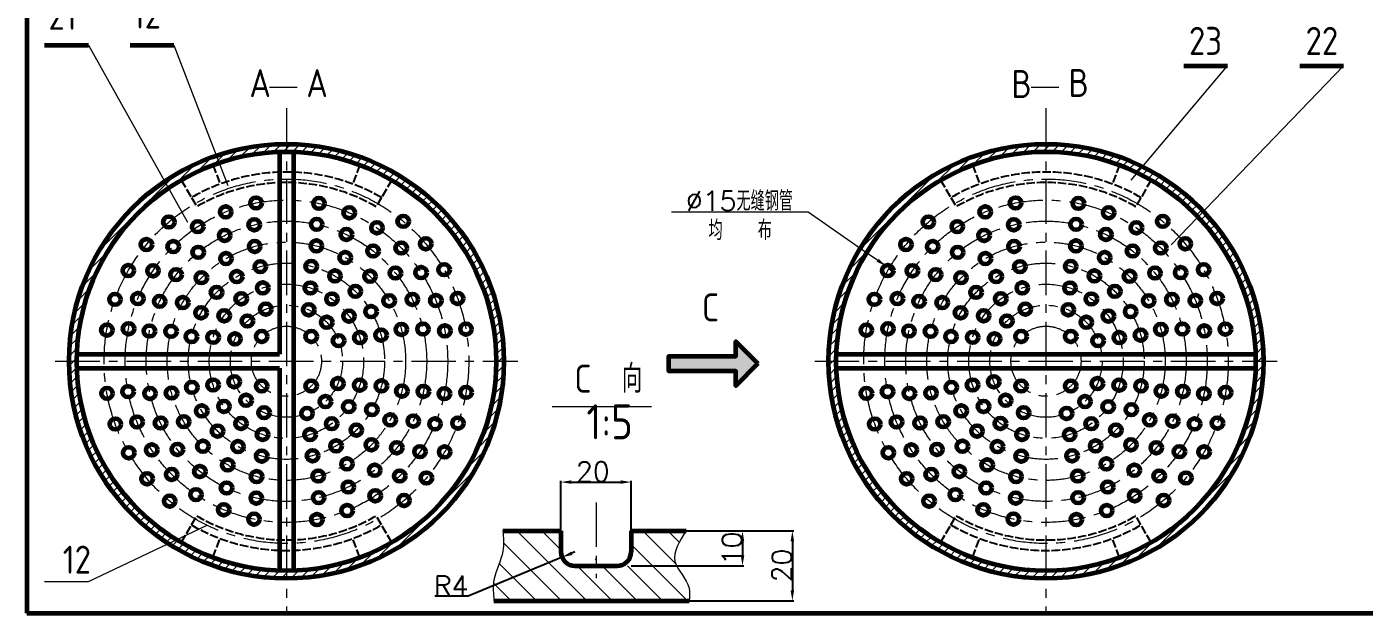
# Paper-space layout '冷却器装配图' of a CAD drawing. Header units: millimetres. Extents: x 19 to 3256, y 21 to 3253.
# Drawn here: x 19 to 1926, y 21 to 859 of the extents above; entities that cross this region are included whole.
import ezdxf

# ---------------------------------------------------------------- set-up
doc = ezdxf.new("R2010")
doc.units = ezdxf.units.MM
doc.header["$PDMODE"] = 35
doc.header["$PDSIZE"] = -0.5
doc.linetypes.add('ACAD_ISO02W100', pattern=[15, 12, -3])
doc.linetypes.add('CENTERX2', pattern=[101.6, 63.5, -12.7, 12.7, -12.7])
for name, color, linetype, lineweight in [('fuzhuxian2', 20, 'Continuous', 25), ('中心线．点画线', 6, 'CENTERX2', 20), ('粗实线', 250, 'Continuous', 60), ('细实线０.18', 5, 'Continuous', 18), ('虚小', 233, 'ACAD_ISO02W100', 25)]:
    doc.layers.add(name, color=color, linetype=linetype, lineweight=lineweight)
doc.styles.get("Standard").update_dxf_attribs({"font": 'txt', "bigfont": 'gbcbig.shx'})
doc.styles.add('国标文字-5', font='gbenor.shx', dxfattribs={"height": 5, "bigfont": 'gbcbig.shx'})
doc.dimstyles.new('圆引出', dxfattribs={"dimtxt": 28, "dimasz": 15, "dimexe": 2, "dimexo": 0, "dimgap": 1, "dimtad": 1, "dimtoh": 1, "dimdec": 0, "dimtxsty": 'Standard', "dimcen": 2.5, "dimadec": 0, "dimazin": 0, "dimtfac": 1, "dimtdec": 0, "dimtofl": 0, "dimtmove": 0, "dimatfit": 2, "dimfxl": 1, "dimarcsym": 0})

# ---------------------------------------------------------------- blocks, each defined once
blk = doc.blocks.new('*U50')
h = blk.add_hatch(color=0)
h.set_gradient(color1=(0, 0, 255), rotation=180, tint=1)
h.paths.add_polyline_path([(0, 0), (-6.35, -6.35), (-6.35, -2.159), (-25.4, -2.159), (-25.4, 2.159), (-6.35, 2.159), (-6.35, 6.35)])
at = {"color": 0, "linetype": 'Continuous'}
blk.add_lwpolyline([(0, 0), (-6.35, -6.35), (-6.35, -2.159), (-25.4, -2.159), (-25.4, 2.159), (-6.35, 2.159), (-6.35, 6.35)], close=True, dxfattribs=at)
blk = doc.blocks.new('*D60')
at = {"layer": 'Defpoints', "color": 0}
for p in [(880.7, 209.5), (780.7, 139.9), (880.7, 139.9)]:
    blk.add_point(p, dxfattribs=at)
at = {"layer": '细实线０.18', "color": 0, "lineweight": -2}
for p, q in [((780.7, 139.9), (780.7, 211.5)), ((880.7, 139.9), (880.7, 211.5)), ((795.7, 209.5), (865.7, 209.5))]:
    blk.add_line(p, q, dxfattribs=at)
at = {"layer": '细实线０.18', "color": 0}
for points in [[(795.7, 212), (795.7, 207), (780.7, 209.5)], [(865.7, 212), (865.7, 207), (880.7, 209.5)]]:
    blk.add_solid(points, dxfattribs=at)
at = {"layer": '细实线０.18', "color": 0, "insert": (826.2, 224.5), "char_height": 28, "attachment_point": 5}
blk.add_mtext('20', dxfattribs=at)
blk = doc.blocks.new('*D61')
at = {"layer": 'Defpoints', "color": 0}
for p in [(880.7, 139.9), (880.7, 89.9), (1039.6, 89.9)]:
    blk.add_point(p, dxfattribs=at)
at = {"layer": '细实线０.18', "color": 0, "lineweight": -2}
for p, q in [((880.7, 139.9), (1041.6, 139.9)), ((1039.6, 124.9), (1039.6, 104.9)), ((880.7, 89.9), (1041.6, 89.9))]:
    blk.add_line(p, q, dxfattribs=at)
at = {"layer": '细实线０.18', "color": 0}
for points in [[(1037.1, 124.9), (1042.1, 124.9), (1039.6, 139.9)], [(1037.1, 104.9), (1042.1, 104.9), (1039.6, 89.9)]]:
    blk.add_solid(points, dxfattribs=at)
at = {"layer": '细实线０.18', "color": 0, "insert": (1024.6, 114.9), "char_height": 28, "attachment_point": 5, "rotation": 90}
blk.add_mtext('10', dxfattribs=at)
blk = doc.blocks.new('*D62')
at = {"layer": 'Defpoints', "color": 0}
for p in [(782.2, 102.2), (800.7, 109.9)]:
    blk.add_point(p, dxfattribs=at)
at = {"layer": '细实线０.18', "color": 0, "lineweight": -2}
for p, q in [((782.2, 102.2), (648.4, 46.6)), ((800.7, 109.9), (796.1, 107.9)), ((648.4, 46.6), (600.7, 46.6))]:
    blk.add_line(p, q, dxfattribs=at)
at = {"layer": '细实线０.18', "color": 0}
blk.add_solid([(795.1, 110.2), (797, 105.6), (782.2, 102.2)], dxfattribs=at)
at = {"layer": '细实线０.18', "color": 0, "insert": (624.1, 61.6), "char_height": 28, "attachment_point": 5}
blk.add_mtext('R4', dxfattribs=at)
blk = doc.blocks.new('*D63')
at = {"layer": 'Defpoints', "color": 0}
for p in [(959.2, 139.9), (961.3, 39.9), (1110.7, 39.9)]:
    blk.add_point(p, dxfattribs=at)
at = {"layer": '细实线０.18', "color": 0, "lineweight": -2}
for p, q in [((959.2, 139.9), (1112.7, 139.9)), ((1110.7, 124.9), (1110.7, 54.9)), ((961.3, 39.9), (1112.7, 39.9))]:
    blk.add_line(p, q, dxfattribs=at)
at = {"layer": '细实线０.18', "color": 0}
for points in [[(1108.2, 124.9), (1113.2, 124.9), (1110.7, 139.9)], [(1108.2, 54.9), (1113.2, 54.9), (1110.7, 39.9)]]:
    blk.add_solid(points, dxfattribs=at)
at = {"layer": '细实线０.18', "color": 0, "insert": (1095.7, 90.5), "char_height": 28, "attachment_point": 5, "rotation": 90}
blk.add_mtext('20', dxfattribs=at)

psp = doc.layouts.new('冷却器装配图')

# ---------------------------------------------------------------- hatches: boundary and pattern name
at = {"layer": '细实线０.18'}
h = psp.add_hatch(dxfattribs=at)
h.set_pattern_fill('ANSI31', color=256, scale=3, style=0)
h.paths.add_polyline_path([(79.2, 381.9), (90.2, 381.9, -0.248026), (220.8, 629), (215.4, 638.6, 0.248854)])
h.paths.add_polyline_path([(215.4, 638.6), (220.8, 629, -0.067762), (293, 665), (289.1, 675.3, 0.066638)])
h.paths.add_polyline_path([(289.1, 675.3), (293, 665, -0.082105), (389.2, 680.9), (389.2, 691.9, 0.082446)])
h.paths.add_polyline_path([(688.2, 381.9), (699.2, 381.9, 0.414214), (389.2, 691.9), (389.2, 680.9, -0.414214)])
h.paths.add_polyline_path([(699.2, 381.9), (688.2, 381.9, -0.414214), (389.2, 82.9), (389.2, 71.9, 0.414214)])
h.paths.add_polyline_path([(90.2, 381.9), (79.2, 381.9, 0.414214), (389.2, 71.9), (389.2, 82.9, -0.414214)])
h = psp.add_hatch(dxfattribs=at)
h.set_pattern_fill('ANSI31', color=256, scale=3, style=0)
h.set_pattern_definition([(45, (1083.126, -2e-13), (-6.73519, 6.73519), [])])
h.paths.add_polyline_path([(1304, 629), (1298.6, 638.6, 0.248854), (1162.4, 381.9), (1173.4, 381.9, -0.248026)])
h.paths.add_polyline_path([(1376.1, 665), (1372.2, 675.3, 0.066638), (1298.6, 638.6), (1304, 629, -0.067762)])
h.paths.add_polyline_path([(1472.4, 680.9), (1472.4, 691.9, 0.082446), (1372.2, 675.3), (1376.1, 665, -0.082105)])
h.paths.add_polyline_path([(1472.4, 691.9), (1472.4, 680.9, -0.414214), (1771.4, 381.9), (1782.4, 381.9, 0.414214)])
h.paths.add_polyline_path([(1782.4, 381.9), (1771.4, 381.9, -0.414214), (1472.4, 82.9), (1472.4, 71.9, 0.414214)])
h.paths.add_polyline_path([(1173.4, 381.9), (1162.4, 381.9, 0.414214), (1472.4, 71.9), (1472.4, 82.9, -0.414214)])

# ---------------------------------------------------------------- linework, layer by layer
at = {"layer": 'fuzhuxian2'}
for p in [(1627.4, 22.4), (1637.4, 22.4), (1647.4, 22.4)]:
    psp.add_point(p, dxfattribs=at)
at = {"layer": '中心线．点画线'}
for p, q in [((389.2, 743), (389.2, 20.9)), ((1472.4, 743), (1472.4, 20.9)), ((59.5, 381.9), (719, 381.9)), ((1142.6, 381.9), (1802.1, 381.9)), ((830.7, 180.4), (830.7, 72.3))]:
    psp.add_line(p, q, dxfattribs=at)
for centre, radius in [((389.2, 381.9), 260), ((1472.4, 381.9), 260), ((389.2, 381.9), 230), ((1472.4, 381.9), 230), ((389.2, 381.9), 200), ((1472.4, 381.9), 200), ((389.2, 381.9), 170), ((1472.4, 381.9), 170), ((389.2, 381.9), 140), ((1472.4, 381.9), 140), ((389.2, 381.9), 110), ((1472.4, 381.9), 110), ((389.2, 381.9), 80), ((1472.4, 381.9), 80), ((389.2, 381.9), 50), ((1472.4, 381.9), 50)]:
    psp.add_circle(centre, radius, dxfattribs=at)
at = {"layer": '粗实线'}
for p, q in [((18.8, 2273.8), (18.8, 22.4)), ((44.3, 832.8), (106.7, 832.8)), ((166.3, 832.8), (228.7, 832.8)), ((1668.8, 803.3), (1731.1, 803.3)), ((1834.2, 803.3), (1896.6, 803.3)), ((379.2, 680.8), (379.2, 391.9)), ((399.2, 680.8), (399.2, 83.1)), ((90.4, 391.9), (379.2, 391.9)), ((1173.5, 391.9), (1771.2, 391.9)), ((90.4, 371.9), (379.2, 371.9)), ((379.2, 371.9), (379.2, 83.1)), ((1173.5, 371.9), (1771.2, 371.9)), ((697.8, 139.9), (780.7, 139.9)), ((780.7, 139.9), (780.7, 109.9)), ((880.7, 139.9), (959.2, 139.9)), ((880.7, 139.9), (880.7, 109.9)), ((800.7, 89.9), (860.7, 89.9)), ((685.1, 39.9), (963.4, 39.9)), ((18.8, 22.4), (3256, 22.4))]:
    psp.add_line(p, q, dxfattribs=at)
for centre, radius in [((389.2, 381.9), 310), ((1472.4, 381.9), 310), ((389.2, 381.9), 299), ((1472.4, 381.9), 299), ((345.9, 607.8), 8), ((435.6, 607.2), 8), ((1429, 607.8), 8), ((1518.7, 607.2), 8), ((302.6, 595), 8), ((478.7, 593.8), 8), ((1385.8, 595), 8), ((1561.8, 593.8), 8), ((221.5, 580.6), 8), ((262.7, 574), 8), ((343.3, 576.6), 8), ((432.3, 577.3), 8), ((518.3, 572.3), 8), ((555.8, 581.6), 8), ((1304.7, 580.6), 8), ((1345.9, 574), 8), ((1426.4, 576.6), 8), ((1515.4, 577.3), 8), ((1601.4, 572.3), 8), ((1638.9, 581.6), 8), ((189.6, 548.5), 8), ((227.7, 545.6), 8), ((301.1, 561.5), 8), ((343.9, 545.8), 8), ((431.9, 546.5), 8), ((474.7, 562.8), 8), ((587.9, 549.6), 8), ((1272.7, 548.5), 8), ((1310.8, 545.6), 8), ((1384.2, 561.5), 8), ((1427, 545.8), 8), ((1515, 546.5), 8), ((1557.8, 562.8), 8), ((1671.1, 549.6), 8), ((263.4, 537.4), 8), ((303, 528.5), 8), ((473, 529.9), 8), ((512.8, 539.2), 8), ((552.9, 543.5), 8), ((1346.5, 537.4), 8), ((1386.1, 528.5), 8), ((1556.1, 529.9), 8), ((1595.9, 539.2), 8), ((1636.1, 543.5), 8), ((163.7, 511.3), 8), ((198.9, 511), 8), ((352, 516.9), 8), ((424.5, 517.4), 8), ((544.7, 507.8), 8), ((581.3, 508.5), 8), ((614, 512.6), 8), ((1246.8, 511.3), 8), ((1282, 511), 8), ((1435.2, 516.9), 8), ((1507.6, 517.4), 8), ((1627.8, 507.8), 8), ((1664.4, 508.5), 8), ((1697.2, 512.6), 8), ((231.9, 505.5), 8), ((268, 501.1), 8), ((318.4, 502.7), 8), ((458.4, 503.7), 8), ((508.4, 503.2), 8), ((1315.1, 505.5), 8), ((1351.2, 501.1), 8), ((1401.5, 502.7), 8), ((1541.5, 503.7), 8), ((1591.6, 503.2), 8), ((144.7, 470.2), 8), ((177.3, 471.4), 8), ((289.5, 480.2), 8), ((324.7, 471.1), 8), ((355.4, 486.6), 8), ((423.4, 486.5), 8), ((454.1, 470.8), 8), ((487.5, 481.7), 8), ((568.8, 470.1), 8), ((633.3, 471.6), 8), ((1227.8, 470.2), 8), ((1260.5, 471.4), 8), ((1372.7, 480.2), 8), ((1407.9, 471.1), 8), ((1438.6, 486.6), 8), ((1506.6, 486.5), 8), ((1537.2, 470.8), 8), ((1570.6, 481.7), 8), ((1651.9, 470.1), 8), ((1716.4, 471.6), 8), ((208.4, 467.4), 8), ((241.3, 465.7), 8), ((267.5, 451.1), 8), ((359.8, 456.3), 8), ((421.1, 455.3), 8), ((510, 452.8), 8), ((535.7, 468.2), 8), ((602.3, 468.6), 8), ((1291.5, 467.4), 8), ((1324.4, 465.7), 8), ((1350.6, 451.1), 8), ((1443, 456.3), 8), ((1504.2, 455.3), 8), ((1593.1, 452.8), 8), ((1618.9, 468.2), 8), ((1685.4, 468.6), 8), ((300.4, 446.8), 8), ((333.6, 439.4), 8), ((446.7, 437.6), 8), ((478.4, 446.4), 8), ((1383.5, 446.8), 8), ((1416.7, 439.4), 8), ((1529.9, 437.6), 8), ((1561.5, 446.4), 8), ((133.1, 426.4), 8), ((164, 428.3), 8), ((193.9, 425), 8), ((224.7, 424.6), 8), ((253.8, 417.2), 8), ((284.7, 416.1), 8), ((315.8, 413.8), 8), ((353.9, 417.3), 8), ((424.6, 417.3), 8), ((493.9, 415.7), 8), ((524.2, 419.2), 8), ((553.1, 427.3), 8), ((583.9, 427.9), 8), ((615.1, 425.3), 8), ((645.2, 427.8), 8), ((1216.2, 426.4), 8), ((1247.1, 428.3), 8), ((1277, 425), 8), ((1307.8, 424.6), 8), ((1336.9, 417.2), 8), ((1367.8, 416.1), 8), ((1399, 413.8), 8), ((1437, 417.3), 8), ((1507.7, 417.3), 8), ((1577, 415.7), 8), ((1607.3, 419.2), 8), ((1636.2, 427.3), 8), ((1667, 427.9), 8), ((1698.2, 425.3), 8), ((1728.3, 427.8), 8), ((463.6, 411.3), 8), ((1546.8, 411.3), 8), ((133.3, 336.1), 8), ((163.4, 338.6), 8), ((194.6, 336), 8), ((225.4, 336.6), 8), ((254.3, 344.7), 8), ((284.6, 348.1), 8), ((314.8, 352.6), 8), ((353.9, 346.6), 8), ((424.6, 346.6), 8), ((462.6, 350.1), 8), ((493.8, 347.8), 8), ((524.7, 346.7), 8), ((553.8, 339.3), 8), ((584.6, 338.9), 8), ((614.5, 335.6), 8), ((645.4, 337.5), 8), ((1216.4, 336.1), 8), ((1246.5, 338.6), 8), ((1277.7, 336), 8), ((1308.5, 336.6), 8), ((1337.4, 344.7), 8), ((1367.7, 348.1), 8), ((1398, 352.6), 8), ((1437, 346.6), 8), ((1507.7, 346.6), 8), ((1545.8, 350.1), 8), ((1576.9, 347.8), 8), ((1607.9, 346.7), 8), ((1636.9, 339.3), 8), ((1667.7, 338.9), 8), ((1697.6, 335.6), 8), ((1728.5, 337.5), 8), ((300.1, 317.5), 8), ((331.7, 326.3), 8), ((444.9, 324.4), 8), ((478.1, 317.1), 8), ((1383.3, 317.5), 8), ((1414.9, 326.3), 8), ((1528, 324.4), 8), ((1561.2, 317.1), 8), ((268.5, 311.1), 8), ((357.4, 308.5), 8), ((418.6, 307.5), 8), ((511, 312.8), 8), ((537.2, 298.2), 8), ((1351.6, 311.1), 8), ((1440.5, 308.5), 8), ((1501.8, 307.5), 8), ((1594.1, 312.8), 8), ((1620.3, 298.2), 8), ((145.2, 292.3), 8), ((176.2, 295.3), 8), ((209.7, 293.8), 8), ((242.7, 295.7), 8), ((291, 282.2), 8), ((324.4, 293.1), 8), ((453.7, 292.8), 8), ((488.9, 283.7), 8), ((570.1, 296.5), 8), ((601.1, 292.5), 8), ((633.8, 293.7), 8), ((1228.3, 292.3), 8), ((1259.3, 295.3), 8), ((1292.8, 293.8), 8), ((1325.9, 295.7), 8), ((1374.1, 282.2), 8), ((1407.5, 293.1), 8), ((1536.9, 292.8), 8), ((1572.1, 283.7), 8), ((1653.2, 296.5), 8), ((1684.3, 292.5), 8), ((1716.9, 293.7), 8), ((270, 260.7), 8), ((320.1, 260.2), 8), ((355.1, 277.4), 8), ((423, 277.3), 8), ((460.1, 261.2), 8), ((510.4, 262.7), 8), ((1353.2, 260.7), 8), ((1403.2, 260.2), 8), ((1438.2, 277.4), 8), ((1506.2, 277.3), 8), ((1543.2, 261.2), 8), ((1593.6, 262.7), 8), ((164.4, 251.3), 8), ((197.2, 255.4), 8), ((233.8, 256.1), 8), ((354, 246.5), 8), ((426.5, 247), 8), ((546.5, 258.4), 8), ((579.6, 252.9), 8), ((614.8, 252.6), 8), ((1247.6, 251.3), 8), ((1280.3, 255.4), 8), ((1316.9, 256.1), 8), ((1437.1, 246.5), 8), ((1509.6, 247), 8), ((1629.7, 258.4), 8), ((1662.8, 252.9), 8), ((1697.9, 252.6), 8), ((265.7, 224.6), 8), ((305.5, 234), 8), ((475.5, 235.4), 8), ((515.1, 226.5), 8), ((1348.9, 224.6), 8), ((1388.6, 234), 8), ((1558.6, 235.4), 8), ((1598.2, 226.5), 8), ((190.5, 214.2), 8), ((225.5, 220.4), 8), ((346.6, 217.4), 8), ((434.6, 218.1), 8), ((477.4, 202.4), 8), ((550.8, 218.2), 8), ((588.9, 215.4), 8), ((1273.7, 214.2), 8), ((1308.7, 220.4), 8), ((1429.7, 217.4), 8), ((1517.7, 218.1), 8), ((1560.5, 202.4), 8), ((1633.9, 218.2), 8), ((1672, 215.4), 8), ((260.2, 191.6), 8), ((303.8, 201.1), 8), ((346.2, 186.6), 8), ((435.2, 187.3), 8), ((515.8, 189.9), 8), ((556.9, 183.3), 8), ((1343.3, 191.6), 8), ((1387, 201.1), 8), ((1429.3, 186.6), 8), ((1518.3, 187.3), 8), ((1598.9, 189.9), 8), ((1640.1, 183.3), 8), ((222.7, 182.3), 8), ((299.8, 170), 8), ((475.8, 168.9), 8), ((1305.8, 182.3), 8), ((1382.9, 170), 8), ((1559, 168.9), 8), ((342.9, 156.7), 8), ((432.6, 156.1), 8), ((1426, 156.7), 8), ((1515.7, 156.1), 8)]:
    psp.add_circle(centre, radius, dxfattribs=at)
for centre, start, end in [((800.7, 109.9), 180, 270), ((860.7, 109.9), 270, 0)]:
    psp.add_arc(centre, 20, start, end, dxfattribs=at)
at = {"layer": '细实线０.18'}
for p, q in [((106.7, 832.8), (247.9, 580.6)), ((228.7, 832.8), (305.4, 632.6)), ((1593.9, 640.5), (1731.1, 803.3)), ((1896.6, 803.3), (1651, 548.2)), ((364.9, 772.8), (404.7, 772.8)), ((1451.3, 772.8), (1490.6, 772.8)), ((1133.4, 594.7), (938.2, 594.7)), ((1219.8, 534.3), (1133.4, 594.7)), ((1232.3, 526), (1219.8, 534.3)), ((1251, 510.9), (1251, 515.9)), ((1248.5, 513.4), (1253.5, 513.4)), ((768.3, 317.3), (910, 317.3)), ((106.7, 67.5), (276.3, 147.8)), ((817.7, 39.9), (717.7, 139.9)), ((780.7, 112.8), (753.6, 139.9)), ((758.8, 139.9), (780.7, 139.9)), ((880.7, 139.9), (912.4, 139.9)), ((944.4, 92.8), (897.3, 139.9)), ((949.4, 123.6), (933.2, 139.9)), ((781.7, 39.9), (698.7, 122.8)), ((961.3, 39.9), (880.7, 120.5)), ((830.7, 98.7), (829.5, 99.9)), ((745.8, 39.9), (692.5, 93.1)), ((853.6, 39.9), (803.6, 89.9)), ((889.5, 39.9), (839.5, 89.9)), ((925.4, 39.9), (875.4, 89.9)), ((44.3, 67.5), (106.7, 67.5)), ((709.9, 39.9), (684.5, 65.2))]:
    psp.add_line(p, q, dxfattribs=at)
for points in [[(697.8, 139.9), (697.8, 111), (685.1, 69.7), (685.1, 39.9)], [(959.2, 139.9), (943.3, 96.2), (963.4, 58.1), (963.4, 39.9)]]:
    psp.add_spline(points, degree=3, dxfattribs=at)
psp.add_solid([(1233.7, 528), (1230.9, 523.9), (1244.8, 517.6)], dxfattribs=at)
at = {"layer": '虚小'}
for p, q in [((284.4, 662), (294.6, 635)), ((494, 662), (483.8, 635)), ((1367.6, 662), (1377.8, 635)), ((1577.2, 662), (1567, 635)), ((239.1, 640.5), (253.7, 615.5)), ((539.4, 640.5), (524.7, 615.5)), ((1322.2, 640.5), (1336.9, 615.5)), ((1622.5, 640.5), (1607.9, 615.5)), ((253.7, 615.5), (261.3, 602.5)), ((524.7, 615.5), (517.2, 602.5)), ((1336.9, 615.5), (1344.4, 602.5)), ((1607.9, 615.5), (1600.3, 602.5)), ((253.7, 148.4), (261.3, 161.4)), ((524.7, 148.4), (517.2, 161.4)), ((1336.9, 148.4), (1344.4, 161.4)), ((1607.9, 148.4), (1600.3, 161.4)), ((239.1, 123.4), (253.7, 148.4)), ((539.4, 123.4), (524.7, 148.4)), ((1322.2, 123.4), (1336.9, 148.4)), ((1622.5, 123.4), (1607.9, 148.4)), ((284.4, 101.9), (294.6, 128.9)), ((494, 101.9), (483.8, 128.9)), ((1367.6, 101.9), (1377.8, 128.9)), ((1577.2, 101.9), (1567, 128.9))]:
    psp.add_line(p, q, dxfattribs=at)
for centre, radius, start, end in [((389.2, 381.9), 270, 59.8794, 120.1206), ((1472.4, 381.9), 270, 59.8794, 120.1206), ((389.2, 381.9), 255, 59.8794, 120.1206), ((1472.4, 381.9), 255, 59.8794, 120.1206), ((389.2, 381.9), 255, 239.8794, 300.1206), ((1472.4, 381.9), 255, 239.8794, 300.1206), ((389.2, 381.9), 270, 239.8794, 300.1206), ((1472.4, 381.9), 270, 239.8794, 300.1206)]:
    psp.add_arc(centre, radius, start, end, dxfattribs=at)

# ---------------------------------------------------------------- block references
at = {"layer": '粗实线', "xscale": 5, "yscale": 5, "zscale": 5}
psp.add_blockref('*U50', (1061.7, 378.5), dxfattribs=at)

# ---------------------------------------------------------------- texts
at = {"layer": '粗实线', "style": '国标文字-5'}
psp.add_text('12', height=40, dxfattribs=at).set_placement((70.1, 78.8))
at = {"layer": '粗实线', "char_height": 40, "width": 125.858, "attachment_point": 1, "style": '国标文字-5'}
for s, insert in [('A', (336.4, 798.8)), ('A', (417.6, 798.8)), ('B', (1423.1, 797.5)), ('B', (1504.5, 799.1)), ('C', (981.7, 478.8)), ('C  向', (799.8, 377))]:
    psp.add_mtext(s, dxfattribs=dict(at, insert=insert))
at = {"layer": '细实线０.18', "style": '国标文字-5'}
for s, p in [('12', (170, 856.7)), ('21', (49.8, 854.9)), ('23', (1676.3, 819)), ('22', (1842.6, 819))]:
    psp.add_text(s, height=40, dxfattribs=at).set_placement(p)
at = {"layer": '细实线０.18', "char_height": 28, "attachment_point": 5}
for s, insert in [('%%C15无缝钢管', (1035.3, 610.6)), ('均  布', (1036.3, 569))]:
    psp.add_mtext(s, dxfattribs=dict(at, insert=insert))
at = {"layer": '细实线０.18', "insert": (817, 320.5), "char_height": 50, "width": 134.135, "attachment_point": 1, "style": '国标文字-5'}
psp.add_mtext('1:5', dxfattribs=at)

# ---------------------------------------------------------------- dimensions: what is measured, and where the dimension line sits
at = {"layer": '细实线０.18'}
dim = psp.add_linear_dim(base=(880.7, 209.5), p1=(780.7, 139.9), p2=(880.7, 139.9), text='20', dimstyle='圆引出', dxfattribs=at)
dim.commit()
dim.dimension.update_dxf_attribs({"geometry": '*D60', "text_midpoint": (826.2, 209.5), "dimtype": 160})
for base, p1, p2, text, picture, middle in [((1039.6, 89.9), (880.7, 139.9), (880.7, 89.9), '10', '*D61', (1039.6, 114.9)), ((1110.7, 39.9), (959.2, 139.9), (961.3, 39.9), '20', '*D63', (1110.7, 90.5))]:
    dim = psp.add_linear_dim(base=base, p1=p1, p2=p2, angle=90, text=text, dimstyle='圆引出', dxfattribs=at)
    dim.commit()
    dim.dimension.update_dxf_attribs({"geometry": picture, "text_midpoint": middle, "dimtype": 160})
dim = psp.add_radius_dim(center=(800.7, 109.9), mpoint=(782.2, 102.2), text='R4', dimstyle='圆引出', dxfattribs=at)
dim.commit()
dim.dimension.update_dxf_attribs({"geometry": '*D62', "text_midpoint": (624.1, 46.6), "dimtype": 164})

doc.saveas('drawing.dxf')
